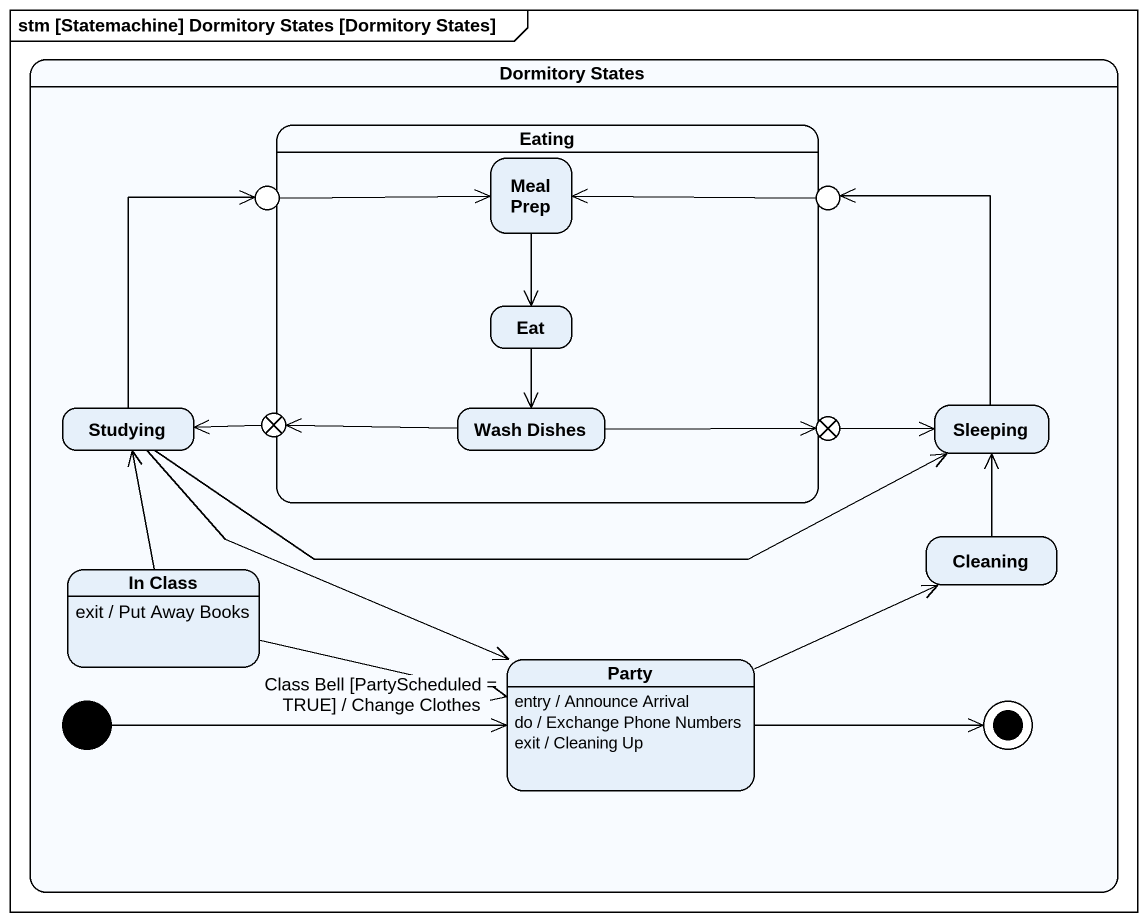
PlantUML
@startuml
mainframe stm [Statemachine] Dormitory States [Dormitory States]
hide empty description
state "Dormitory States" as Dormitory_States {
  state Eating {
    state entry1 <<entryPoint>>
    state "Meal Prep" as Meal_Prep
    state entry2 <<entryPoint>>
    state Eat
    state exit1 <<exitPoint>>
    state "Wash Dishes" as Wash_Dishes
    state exit2 <<exitPoint>>
  }
  state Studying
  state Sleeping
  state "In Class" as In_Class
  In_Class : exit / Put Away Books
  state Cleaning
  state Party
  Party : entry / Announce Arrival
  Party : do / Exchange Phone Numbers
  Party : exit / Cleaning Up
  Party -right-> [*]
  [*] -right-> Party
}
entry1 -right-> Meal_Prep
Meal_Prep --> Eat
entry2 -left-> Meal_Prep
Eat --> Wash_Dishes
Studying -up-> entry1
Studying -right-> Sleeping
Studying -right-> Party
exit1 -left-> Studying
Wash_Dishes -left-> exit1
Wash_Dishes -right-> exit2
exit2 -right-> Sleeping
Sleeping -up-> entry2
In_Class -up-> Studying
In_Class -right-> Party : Class Bell [PartyScheduled = TRUE] / Change Clothes
Cleaning -up-> Sleeping
Party -right-> Cleaning
@enduml
